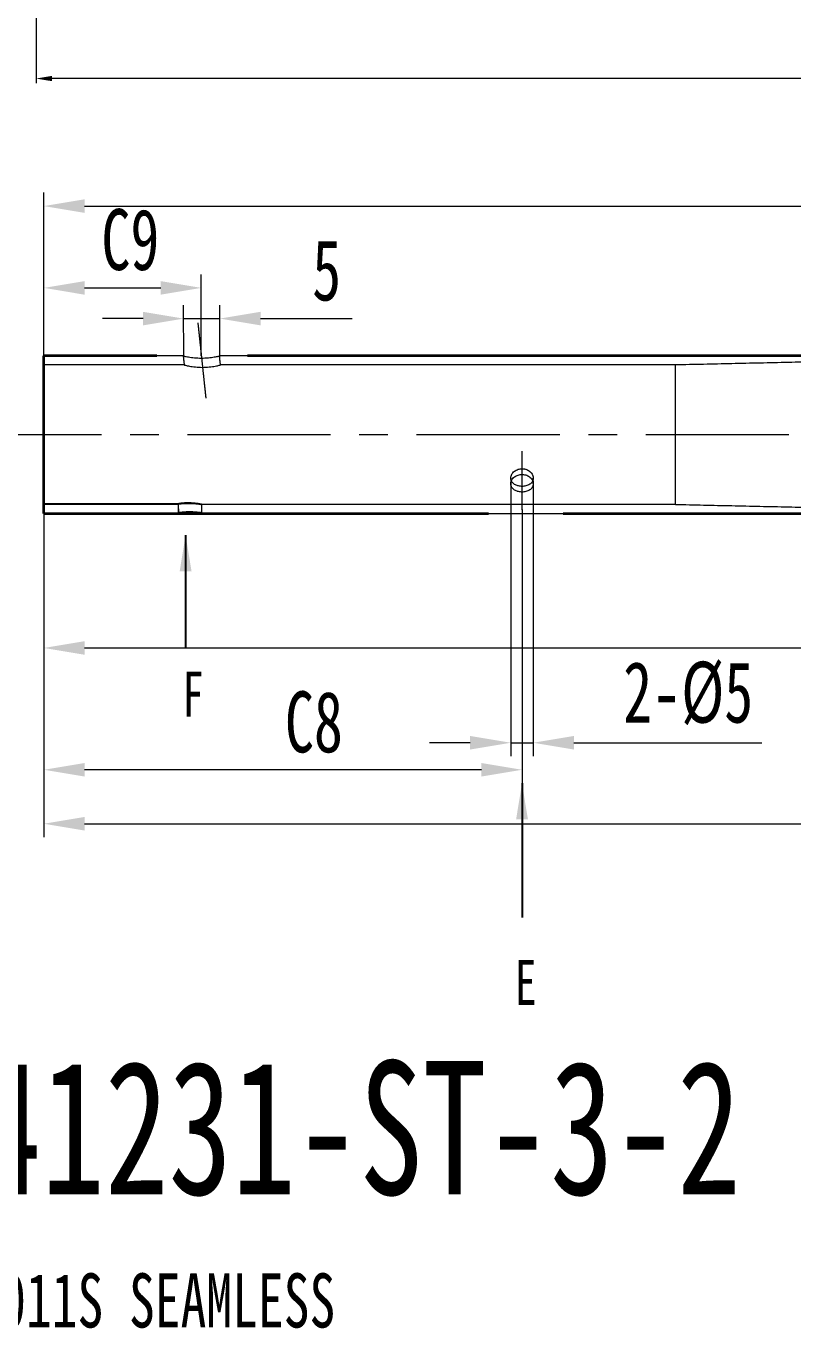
# Model space of a CAD drawing. Header units: millimetres. Extents: x 4148 to 5056, y 302 to 1586.
# Drawn here: x 4463.4 to 4633.5, y 649.2 to 938.1 of the extents above; entities that cross this region are included whole.
import ezdxf
from ezdxf.lldxf.tags import DXFTag

# ---------------------------------------------------------------- set-up
doc = ezdxf.new("R2010")
doc.units = ezdxf.units.MM
doc.linetypes.add('CENTER', pattern=[50.8, 31.75, -6.35, 6.35, -6.35])
doc.layers.get('0').update_dxf_attribs({"lineweight": 9})
doc.layers.get('Defpoints').update_dxf_attribs({"lineweight": 9})
doc.layers.add('1', color=7, linetype='Continuous', lineweight=5, true_color=0xffffff)
doc.layers.add('标注', color=3, linetype='Continuous', lineweight=9)
doc.styles.add('GB', font='', dxfattribs={"width": 0.7})
doc.styles.get("Standard").update_dxf_attribs({"font": 'SimSun.ttf'})
doc.styles.get('GB').set_extended_font_data('MingLiU')
tags = doc.linetypes.add('DASHED', pattern=[25.72, 12.86, -12.86]).pattern_tags.tags
tags[6:7] = [DXFTag(74, 4), DXFTag(75, 0), DXFTag(340, '0'), DXFTag(46, 0.0), DXFTag(50, 0.0), DXFTag(44, 0.0), DXFTag(45, 0.0)]
tags[4:5] = [DXFTag(74, 4), DXFTag(75, 0), DXFTag(340, '0'), DXFTag(46, 0.0), DXFTag(50, 0.0), DXFTag(44, 0.0), DXFTag(45, 0.0)]
doc.dimstyles.new('31', dxfattribs={"dimscale": 3, "dimtxt": 4.5, "dimasz": 3, "dimexe": 1, "dimexo": 0, "dimgap": 1, "dimtad": 1, "dimdec": 1, "dimdsep": 46, "dimtxsty": 'GB', "dimcen": 0, "dimclrd": 256, "dimclre": 256, "dimclrt": 256, "dimadec": 1, "dimazin": 0, "dimtp": 30, "dimtm": 30, "dimtfac": 1, "dimtdec": 1, "dimtmove": 0, "dimatfit": 3, "dimfxl": 1, "dimtolj": 1, "dimlwd": -1, "dimlwe": -1, "dimarcsym": 0})
doc.dimstyles.new('AM_ISO', dxfattribs={"dimtxt": 3.5, "dimasz": 3.5, "dimexe": 1, "dimexo": 1, "dimgap": 1.5, "dimtad": 1, "dimdsep": 46, "dimtxsty": 'Standard', "dimcen": 0, "dimclrd": 256, "dimclre": 256, "dimclrt": 3, "dimadec": 0, "dimazin": 2, "dimtp": 0.1, "dimtm": 0.1, "dimtfac": 0.71, "dimtmove": 0, "dimatfit": 3, "dimfxl": 1, "dimlwd": -1, "dimlwe": -1, "dimarcsym": 1})
doc.dimstyles.new('ISO-25', dxfattribs={"dimtxt": 2.5, "dimasz": 2.5, "dimexe": 1.25, "dimexo": 0.625, "dimtad": 1, "dimtxsty": 'Standard', "dimcen": 2.5, "dimadec": 0, "dimazin": 0, "dimtfac": 1, "dimtmove": 0, "dimatfit": 3, "dimfxl": 1, "dimarcsym": 0})

# ---------------------------------------------------------------- blocks, each defined once
blk = doc.blocks.new('*D5')
at = {"layer": 'Defpoints', "color": 0, "transparency": 16777216}
for p in [(4467.4, 830.12), (4851.9, 830.12), (4851.9, 800.31)]:
    blk.add_point(p, dxfattribs=at)
at = {"layer": '标注', "transparency": 16777216}
for p, q in [((4467.4, 830.12), (4467.4, 797.31)), ((4851.9, 830.12), (4851.9, 797.31)), ((4476.4, 800.31), (4842.9, 800.31))]:
    blk.add_line(p, q, dxfattribs=at)
for points in [[(4476.4, 801.81), (4476.4, 798.81), (4467.4, 800.31)], [(4842.9, 798.81), (4842.9, 801.81), (4851.9, 800.31)]]:
    blk.add_solid(points, dxfattribs=at)
at = {"layer": '标注', "transparency": 16777216, "insert": (4659.54, 810.83), "char_height": 13.5, "attachment_point": 5, "style": 'GB'}
blk.add_mtext('\\A1;C3', dxfattribs=at)
blk = doc.blocks.new('*D6')
at = {"layer": 'Defpoints', "color": 0, "transparency": 16777216}
for p in [(4467.4, 830.96), (4573.4, 830.96), (4467.4, 773.32)]:
    blk.add_point(p, dxfattribs=at)
at = {"layer": '标注', "transparency": 16777216}
for p, q in [((4467.4, 830.96), (4467.4, 770.32)), ((4573.4, 830.96), (4573.4, 770.32)), ((4564.4, 773.32), (4476.4, 773.32))]:
    blk.add_line(p, q, dxfattribs=at)
for points in [[(4476.4, 774.82), (4476.4, 771.82), (4467.4, 773.32)], [(4564.4, 771.82), (4564.4, 774.82), (4573.4, 773.32)]]:
    blk.add_solid(points, dxfattribs=at)
at = {"layer": '标注', "transparency": 16777216, "insert": (4527.26, 783.83), "char_height": 13.5, "attachment_point": 5, "style": 'GB'}
blk.add_mtext('\\A1;C8', dxfattribs=at)
blk = doc.blocks.new('*D7')
at = {"layer": 'Defpoints', "color": 0, "transparency": 16777216}
for p in [(4570.9, 837.33), (4575.9, 837.33), (4575.89, 779.31)]:
    blk.add_point(p, dxfattribs=at)
at = {"layer": '标注', "transparency": 16777216}
for p, q in [((4570.9, 837.33), (4570.89, 776.31)), ((4575.9, 837.33), (4575.89, 776.31)), ((4561.89, 779.31), (4552.89, 779.31)), ((4570.89, 779.31), (4575.89, 779.31)), ((4584.89, 779.31), (4626.59, 779.3))]:
    blk.add_line(p, q, dxfattribs=at)
for points in [[(4561.89, 777.81), (4561.89, 780.81), (4570.89, 779.31)], [(4584.89, 780.81), (4584.89, 777.81), (4575.89, 779.31)]]:
    blk.add_solid(points, dxfattribs=at)
at = {"layer": '标注', "transparency": 16777216, "insert": (4610.24, 790.22), "char_height": 13.5, "attachment_point": 5, "rotation": 359.9966, "style": 'GB'}
blk.add_mtext('\\A1;2-%%c5', dxfattribs=at)
blk = doc.blocks.new('*D8')
at = {"layer": 'Defpoints', "color": 0, "transparency": 16777216}
for p in [(4502.3, 880.1), (4467.4, 865.02), (4502.3, 865.02)]:
    blk.add_point(p, dxfattribs=at)
at = {"layer": '标注', "transparency": 16777216}
for p, q in [((4467.4, 865.02), (4467.4, 883.1)), ((4502.3, 865.02), (4502.3, 883.1)), ((4476.4, 880.1), (4493.3, 880.1))]:
    blk.add_line(p, q, dxfattribs=at)
for points in [[(4476.4, 881.6), (4476.4, 878.6), (4467.4, 880.1)], [(4493.3, 878.6), (4493.3, 881.6), (4502.3, 880.1)]]:
    blk.add_solid(points, dxfattribs=at)
at = {"layer": '标注', "transparency": 16777216, "insert": (4486.57, 890.71), "char_height": 13.5, "attachment_point": 5, "style": 'GB'}
blk.add_mtext('\\A1;C9', dxfattribs=at)
blk = doc.blocks.new('*D9')
at = {"layer": 'Defpoints', "color": 0, "transparency": 16777216}
for p in [(4506.43, 873.3), (4498.39, 864.02), (4506.43, 864.02)]:
    blk.add_point(p, dxfattribs=at)
at = {"layer": '标注', "transparency": 16777216}
for p, q in [((4498.39, 864.02), (4498.38, 876.29)), ((4506.43, 864.02), (4506.43, 876.3)), ((4489.38, 873.29), (4480.38, 873.29)), ((4498.38, 873.29), (4506.43, 873.3)), ((4515.43, 873.3), (4535.77, 873.31))]:
    blk.add_line(p, q, dxfattribs=at)
for points in [[(4489.38, 871.79), (4489.38, 874.79), (4498.38, 873.29)], [(4515.43, 874.8), (4515.43, 871.8), (4506.43, 873.3)]]:
    blk.add_solid(points, dxfattribs=at)
at = {"layer": '标注', "transparency": 16777216, "insert": (4530.09, 883.95), "char_height": 13.5, "attachment_point": 5, "rotation": 0.0239, "style": 'GB'}
blk.add_mtext('\\A1;5', dxfattribs=at)
blk = doc.blocks.new('*D12')
at = {"layer": 'Defpoints', "color": 0, "transparency": 16777216}
for p in [(4467.4, 847.57), (4872.4, 847.57), (4872.4, 761.36)]:
    blk.add_point(p, dxfattribs=at)
at = {"layer": '标注', "transparency": 16777216}
for p, q in [((4467.4, 847.57), (4467.4, 758.36)), ((4872.4, 847.57), (4872.4, 758.36)), ((4476.4, 761.36), (4863.4, 761.36))]:
    blk.add_line(p, q, dxfattribs=at)
for points in [[(4476.4, 762.86), (4476.4, 759.86), (4467.4, 761.36)], [(4863.4, 759.86), (4863.4, 762.86), (4872.4, 761.36)]]:
    blk.add_solid(points, dxfattribs=at)
at = {"layer": '标注', "transparency": 16777216, "insert": (4657.82, 771.88), "char_height": 13.5, "attachment_point": 5, "style": 'GB'}
blk.add_mtext('\\A1;C7', dxfattribs=at)
blk = doc.blocks.new('*D13')
at = {"layer": 'Defpoints', "color": 0, "transparency": 16777216}
for p in [(4838.97, 898.22), (4467.4, 865.02), (4838.97, 865.01)]:
    blk.add_point(p, dxfattribs=at)
at = {"layer": '标注', "transparency": 16777216}
for p, q in [((4467.4, 865.02), (4467.4, 901.23)), ((4838.97, 865.01), (4838.97, 901.22)), ((4476.4, 898.23), (4829.97, 898.22))]:
    blk.add_line(p, q, dxfattribs=at)
for points in [[(4476.4, 899.73), (4476.4, 896.73), (4467.4, 898.23)], [(4829.97, 896.72), (4829.97, 899.72), (4838.97, 898.22)]]:
    blk.add_solid(points, dxfattribs=at)
at = {"layer": '标注', "transparency": 16777216, "insert": (4677.25, 908.74), "char_height": 13.5, "attachment_point": 5, "rotation": 359.9985, "style": 'GB'}
blk.add_mtext('\\A1;C4', dxfattribs=at)
blk = doc.blocks.new('*D39')
at = {"layer": 'Defpoints', "color": 0, "transparency": 16777216}
for p in [(4465.66, 972.25), (4940.66, 972.25), (4465.66, 926.49)]:
    blk.add_point(p, dxfattribs=at)
at = {"layer": '标注', "transparency": 16777216}
for p, q in [((4465.66, 971.25), (4465.66, 925.49)), ((4940.66, 971.25), (4940.66, 925.49)), ((4937.16, 926.49), (4469.16, 926.49))]:
    blk.add_line(p, q, dxfattribs=at)
for points in [[(4469.16, 927.07), (4469.16, 925.91), (4465.66, 926.49)], [(4937.16, 925.91), (4937.16, 927.07), (4940.66, 926.49)]]:
    blk.add_solid(points, dxfattribs=at)
at = {"layer": '标注', "color": 3, "transparency": 16777216, "insert": (4703.16, 935.49), "char_height": 15, "attachment_point": 5}
blk.add_mtext('C', dxfattribs=at)

msp = doc.modelspace()

# ---------------------------------------------------------------- linework, layer by layer
at = {"layer": '1', "color": 2, "linetype": 'Continuous', "lineweight": 35}
for p, q in [((4467.395, 847.574, 0), (4467.395, 865.024, 0)), ((4492.401, 865.024, 0), (4467.395, 865.024, 0)), ((4831.897, 865.024, 0), (4512.51, 865.024, 0)), ((4467.395, 830.124, 0), (4467.395, 847.574, 0)), ((4467.395, 830.124, 0), (4565.936, 830.124, 0)), ((4582.55, 830.124, 0), (4842.624, 830.124, 0))]:
    msp.add_line(p, q, dxfattribs=at)
at = {"layer": '1', "color": 2, "linetype": 'DASHED', "lineweight": 13}
for p, q in [((4492.401, 865.024, 0), (4492.402, 865.009, 0)), ((4498.291, 865.024, 0), (4492.401, 865.024, 0)), ((4498.281, 865.02, 0), (4498.493, 863.02, 0)), ((4512.51, 865.024, 0), (4506.325, 865.024, 0)), ((4506.537, 863.024, 0), (4506.325, 865.024, 0)), ((4512.511, 865.007, 0), (4512.509, 865.024, 0)), ((4498.502, 863.024, 0), (4467.395, 863.024, 0)), ((4607.395, 863.024, 0), (4506.537, 863.024, 0)), ((4570.895, 837.952, 0), (4570.895, 836.706, 0)), ((4575.895, 836.706, 0), (4575.895, 837.952, 0)), ((4570.895, 836.706, 0), (4570.895, 836.706, 0)), ((4575.895, 836.706, 0), (4575.895, 836.706, 0)), ((4497.178, 832.285, 0), (4467.395, 832.285, 0)), ((4467.395, 832.21, 0), (4497.142, 832.21, 0)), ((4497.142, 832.21, 0), (4497.167, 830.124, 0)), ((4497.178, 832.285, 0), (4497.207, 830.192, 0)), ((4502.395, 830.125, 0), (4502.395, 832.125, 0)), ((4607.395, 832.124, 0), (4502.395, 832.125, 0)), ((4565.936, 830.124, 0), (4582.55, 830.124, 0))]:
    msp.add_line(p, q, dxfattribs=at)
at = {"layer": '1', "color": 5, "linetype": 'CENTER', "lineweight": 13}
for points, knots in [([(4501.525, 872.377, 0), (4502.978, 858.639, 0), (4503.294, 855.655, 0)], [0, 0, 0.8215917, 1, 1]), ([(4875.857, 847.574, 0), (4872.857, 847.574, 0), (4453.138, 847.574, 0)], [0, 0, 0.0070969, 1, 1]), ([(4573.395, 830.956, 0), (4573.395, 833.956, 0), (4573.395, 843.92, 0)], [0, 0, 0.2314059, 1, 1])]:
    msp.add_open_spline(points, degree=1, knots=knots, dxfattribs=at)
at = {"layer": '1', "color": 2, "linetype": 'DASHED', "lineweight": 13}
for points, knots in [([(4498.281, 865.024, 0), (4498.28, 865.024, 0), (4498.307, 865.018, 0), (4498.413, 864.995, 0), (4498.492, 864.977, 0), (4498.697, 864.935, 0), (4498.825, 864.909, 0), (4499.122, 864.854, 0), (4499.29, 864.824, 0), (4499.663, 864.764, 0), (4499.87, 864.733, 0), (4500.305, 864.678, 0), (4500.536, 864.652, 0), (4501.023, 864.608, 0), (4501.276, 864.591, 0), (4501.788, 864.566, 0), (4502.052, 864.56, 0), (4502.581, 864.558, 0), (4502.842, 864.564, 0), (4503.358, 864.587, 0), (4503.614, 864.604, 0), (4504.1, 864.647, 0), (4504.331, 864.673, 0), (4504.768, 864.729, 0), (4504.973, 864.76, 0), (4505.341, 864.821, 0), (4505.507, 864.851, 0), (4505.799, 864.908, 0), (4505.922, 864.934, 0), (4506.12, 864.977, 0), (4506.197, 864.994, 0), (4506.299, 865.018, 0), (4506.325, 865.024, 0), (4506.325, 865.024, 0)], [0, 0, 0, 0, 0.0624517, 0.0624517, 0.1249549, 0.1249549, 0.1874581, 0.1874581, 0.2499614, 0.2499614, 0.3124646, 0.3124646, 0.3749678, 0.3749678, 0.437471, 0.437471, 0.4999742, 0.4999742, 0.5624775, 0.5624775, 0.6249807, 0.6249807, 0.6874839, 0.6874839, 0.7499871, 0.7499871, 0.8124903, 0.8124903, 0.8749936, 0.8749936, 0.9374968, 0.9374968, 1, 1, 1, 1]), ([(4498.492, 863.024, 0), (4498.492, 863.024, 0), (4498.492, 863.024, 0), (4498.492, 863.024, 0), (4498.518, 863.017, 0), (4498.625, 862.991, 0), (4498.704, 862.971, 0), (4498.91, 862.923, 0), (4499.039, 862.894, 0), (4499.336, 862.832, 0), (4499.503, 862.798, 0), (4499.877, 862.73, 0), (4500.084, 862.695, 0), (4500.518, 862.632, 0), (4500.749, 862.603, 0), (4501.237, 862.553, 0), (4501.489, 862.533, 0), (4502.001, 862.505, 0), (4502.266, 862.498, 0), (4502.795, 862.496, 0), (4503.057, 862.502, 0), (4503.572, 862.528, 0), (4503.829, 862.548, 0), (4504.315, 862.597, 0), (4504.546, 862.626, 0), (4504.983, 862.69, 0), (4505.187, 862.725, 0), (4505.555, 862.794, 0), (4505.721, 862.829, 0), (4506.012, 862.893, 0), (4506.134, 862.922, 0), (4506.333, 862.971, 0), (4506.409, 862.99, 0), (4506.511, 863.017, 0), (4506.537, 863.024, 0), (4506.537, 863.024, 0)], [0, 0, 0, 0, 0.0000354, 0.0000354, 0.0625332, 0.0625332, 0.125031, 0.125031, 0.1875287, 0.1875287, 0.2500265, 0.2500265, 0.3125243, 0.3125243, 0.3750221, 0.3750221, 0.4375199, 0.4375199, 0.5000177, 0.5000177, 0.5625155, 0.5625155, 0.6250133, 0.6250133, 0.6875111, 0.6875111, 0.7500088, 0.7500088, 0.8125066, 0.8125066, 0.8750044, 0.8750044, 0.9375022, 0.9375022, 1, 1, 1, 1]), ([(4607.395, 860.654, 0), (4607.395, 860.896, 0), (4607.395, 861.356, 0), (4607.395, 862.149, 0), (4607.395, 862.817, 0), (4607.395, 863.011, 0), (4607.395, 863.022, 0)], [0, 0, 0, 0, 0.1753469, 0.3506938, 0.7013876, 1, 1, 1, 1]), ([(4607.395, 832.125, 0), (4607.395, 832.123, 0), (4607.395, 832.126, 0), (4607.395, 832.401, 0), (4607.395, 833.439, 0), (4607.395, 835.044, 0), (4607.395, 836.73, 0), (4607.395, 838.202, 0), (4607.395, 839.34, 0), (4607.395, 840.543, 0), (4607.395, 842.29, 0), (4607.395, 844.703, 0), (4607.395, 847.84, 0), (4607.395, 851.033, 0), (4607.395, 854.078, 0), (4607.395, 856.787, 0), (4607.395, 858.654, 0), (4607.395, 859.884, 0), (4607.395, 860.412, 0), (4607.395, 860.654, 0)], [0, 0, 0, 0, 0.0113316, 0.087383, 0.1634344, 0.2394858, 0.3155372, 0.3535629, 0.3915887, 0.4296144, 0.4676401, 0.5436915, 0.6197429, 0.6957943, 0.7718457, 0.8478972, 0.9239486, 0.9619743, 1, 1, 1, 1]), ([(4572.814, 836.169, 0), (4572.975, 836.143, 0), (4573.137, 836.128, 0), (4573.463, 836.119, 0), (4573.629, 836.126, 0), (4573.953, 836.161, 0), (4574.11, 836.189, 0), (4574.417, 836.267, 0), (4574.566, 836.318, 0), (4574.983, 836.496, 0), (4575.228, 836.656, 0), (4575.515, 836.941, 0), (4575.598, 837.046, 0), (4575.735, 837.266, 0), (4575.788, 837.382, 0), (4575.865, 837.623, 0), (4575.887, 837.75, 0), (4575.9, 838.004, 0), (4575.89, 838.132, 0), (4575.839, 838.391, 0), (4575.796, 838.521, 0), (4575.683, 838.771, 0), (4575.612, 838.893, 0), (4575.439, 839.127, 0), (4575.341, 839.237, 0), (4575.12, 839.44, 0), (4574.996, 839.535, 0), (4574.731, 839.7, 0), (4574.591, 839.772, 0), (4574.294, 839.892, 0), (4574.137, 839.94, 0), (4573.661, 840.04, 0), (4573.325, 840.052, 0), (4572.842, 839.984, 0), (4572.681, 839.947, 0), (4572.373, 839.847, 0), (4572.227, 839.785, 0), (4571.949, 839.636, 0), (4571.817, 839.549, 0), (4571.577, 839.36, 0), (4571.469, 839.256, 0), (4571.277, 839.033, 0), (4571.193, 838.914, 0), (4571.057, 838.67, 0), (4571.003, 838.544, 0), (4570.926, 838.285, 0), (4570.904, 838.157, 0), (4570.891, 837.9, 0), (4570.901, 837.771, 0), (4570.952, 837.523, 0), (4570.994, 837.404, 0), (4571.107, 837.174, 0), (4571.18, 837.064, 0), (4571.435, 836.76, 0), (4571.663, 836.586, 0), (4572.057, 836.385, 0), (4572.2, 836.327, 0), (4572.498, 836.232, 0), (4572.653, 836.195, 0), (4572.814, 836.169, 0)], [0, 0, 0, 0, 0.03125, 0.03125, 0.0625, 0.0625, 0.09375, 0.09375, 0.125, 0.125, 0.1875, 0.1875, 0.21875, 0.21875, 0.25, 0.25, 0.28125, 0.28125, 0.3125, 0.3125, 0.34375, 0.34375, 0.375, 0.375, 0.40625, 0.40625, 0.4375, 0.4375, 0.46875, 0.46875, 0.5, 0.5, 0.5625, 0.5625, 0.59375, 0.59375, 0.625, 0.625, 0.65625, 0.65625, 0.6875, 0.6875, 0.71875, 0.71875, 0.75, 0.75, 0.78125, 0.78125, 0.8125, 0.8125, 0.84375, 0.84375, 0.875, 0.875, 0.9375, 0.9375, 0.96875, 0.96875, 1, 1, 1, 1]), ([(4572.814, 834.909, 0), (4572.975, 834.883, 0), (4573.137, 834.867, 0), (4573.462, 834.859, 0), (4573.628, 834.866, 0), (4573.952, 834.902, 0), (4574.11, 834.93, 0), (4574.417, 835.009, 0), (4574.566, 835.06, 0), (4574.982, 835.241, 0), (4575.228, 835.404, 0), (4575.515, 835.692, 0), (4575.598, 835.797, 0), (4575.735, 836.019, 0), (4575.788, 836.135, 0), (4575.865, 836.377, 0), (4575.887, 836.504, 0), (4575.9, 836.758, 0), (4575.89, 836.887, 0), (4575.839, 837.145, 0), (4575.797, 837.274, 0), (4575.683, 837.522, 0), (4575.612, 837.644, 0), (4575.439, 837.876, 0), (4575.341, 837.985, 0), (4575.12, 838.187, 0), (4574.996, 838.28, 0), (4574.731, 838.444, 0), (4574.591, 838.515, 0), (4574.294, 838.633, 0), (4574.137, 838.681, 0), (4573.661, 838.78, 0), (4573.325, 838.791, 0), (4572.842, 838.724, 0), (4572.682, 838.688, 0), (4572.374, 838.589, 0), (4572.227, 838.528, 0), (4571.949, 838.381, 0), (4571.817, 838.295, 0), (4571.578, 838.107, 0), (4571.469, 838.005, 0), (4571.277, 837.783, 0), (4571.193, 837.665, 0), (4571.057, 837.423, 0), (4571.003, 837.297, 0), (4570.926, 837.039, 0), (4570.904, 836.911, 0), (4570.891, 836.655, 0), (4570.901, 836.526, 0), (4570.952, 836.277, 0), (4570.993, 836.157, 0), (4571.107, 835.927, 0), (4571.179, 835.815, 0), (4571.435, 835.509, 0), (4571.662, 835.333, 0), (4572.057, 835.129, 0), (4572.199, 835.07, 0), (4572.498, 834.974, 0), (4572.653, 834.936, 0), (4572.814, 834.909, 0)], [0, 0, 0, 0, 0.03125, 0.03125, 0.0625, 0.0625, 0.09375, 0.09375, 0.125, 0.125, 0.1875, 0.1875, 0.21875, 0.21875, 0.25, 0.25, 0.28125, 0.28125, 0.3125, 0.3125, 0.34375, 0.34375, 0.375, 0.375, 0.40625, 0.40625, 0.4375, 0.4375, 0.46875, 0.46875, 0.5, 0.5, 0.5625, 0.5625, 0.59375, 0.59375, 0.625, 0.625, 0.65625, 0.65625, 0.6875, 0.6875, 0.71875, 0.71875, 0.75, 0.75, 0.78125, 0.78125, 0.8125, 0.8125, 0.84375, 0.84375, 0.875, 0.875, 0.9375, 0.9375, 0.96875, 0.96875, 1, 1, 1, 1]), ([(4575.895, 837.949, 0), (4575.895, 837.925, 0), (4575.895, 837.901, 0), (4575.89, 837.802, 0), (4575.881, 837.727, 0), (4575.866, 837.654, 0)], [0, 0, 0, 0, 0.2406706, 0.2406706, 1, 1, 1, 1]), ([(4573.034, 834.88, 0), (4572.96, 834.888, 0), (4572.887, 834.897, 0), (4572.657, 834.935, 0), (4572.504, 834.972, 0), (4572.356, 835.02, 0)], [0, 0, 0, 0, 0.3137531, 0.3137531, 1, 1, 1, 1]), ([(4573.038, 836.14, 0), (4572.963, 836.147, 0), (4572.888, 836.157, 0), (4572.67, 836.192, 0), (4572.528, 836.225, 0), (4572.391, 836.267, 0)], [0, 0, 0, 0, 0.3356395, 0.3356395, 1, 1, 1, 1]), ([(4575.895, 836.704, 0), (4575.895, 836.68, 0), (4575.895, 836.656, 0), (4575.89, 836.557, 0), (4575.881, 836.483, 0), (4575.866, 836.411, 0)], [0, 0, 0, 0, 0.2446618, 0.2446618, 1, 1, 1, 1]), ([(4497.142, 832.21, 0), (4497.24, 832.222, 0), (4497.347, 832.235, 0), (4497.491, 832.251, 0), (4497.52, 832.255, 0), (4497.58, 832.261, 0), (4497.61, 832.264, 0), (4497.703, 832.274, 0), (4497.766, 832.28, 0), (4497.958, 832.297, 0), (4498.091, 832.308, 0), (4498.299, 832.323, 0), (4498.37, 832.327, 0), (4498.477, 832.333, 0), (4498.514, 832.335, 0), (4498.587, 832.339, 0), (4498.623, 832.341, 0), (4498.807, 832.349, 0), (4498.955, 832.353, 0), (4499.179, 832.357, 0), (4499.255, 832.358, 0), (4499.368, 832.359, 0), (4499.406, 832.359, 0), (4499.482, 832.358, 0), (4499.52, 832.358, 0), (4499.71, 832.356, 0), (4499.86, 832.353, 0), (4500.154, 832.342, 0), (4500.299, 832.335, 0), (4500.477, 832.324, 0), (4500.512, 832.321, 0), (4500.582, 832.316, 0), (4500.686, 832.309, 0), (4500.787, 832.301, 0), (4500.983, 832.284, 0), (4501.109, 832.272, 0), (4501.258, 832.256, 0), (4501.287, 832.253, 0), (4501.346, 832.246, 0), (4501.374, 832.243, 0), (4501.459, 832.233, 0), (4501.513, 832.227, 0), (4501.668, 832.208, 0), (4501.763, 832.195, 0), (4501.893, 832.178, 0), (4501.934, 832.172, 0), (4501.992, 832.164, 0), (4502.011, 832.161, 0), (4502.047, 832.156, 0), (4502.065, 832.154, 0), (4502.149, 832.142, 0), (4502.205, 832.134, 0), (4502.274, 832.125, 0), (4502.295, 832.123, 0), (4502.321, 832.12, 0), (4502.329, 832.119, 0), (4502.339, 832.118, 0), (4502.341, 832.117, 0), (4502.344, 832.117, 0)], [0, 0, 0, 0, 0.0674445, 0.0674445, 0.0843057, 0.0843057, 0.1011668, 0.1011668, 0.1348891, 0.1348891, 0.2023336, 0.2023336, 0.2360559, 0.2360559, 0.252917, 0.252917, 0.2697781, 0.2697781, 0.3372226, 0.3372226, 0.3709449, 0.3709449, 0.387806, 0.387806, 0.4046672, 0.4046672, 0.4721117, 0.4721117, 0.5395562, 0.5395562, 0.5564174, 0.5564174, 0.5732785, 0.6070008, 0.6070008, 0.6744453, 0.6744453, 0.6913064, 0.6913064, 0.7081676, 0.7081676, 0.7418898, 0.7418898, 0.8093344, 0.8093344, 0.8430566, 0.8430566, 0.8599177, 0.8599177, 0.8767789, 0.8767789, 0.9442234, 0.9442234, 0.9779457, 0.9779457, 0.9948068, 0.9948068, 1, 1, 1, 1]), ([(4502.383, 832.115, 0), (4502.39, 832.115, 0), (4502.395, 832.115, 0), (4502.397, 832.119, 0), (4502.387, 832.123, 0), (4502.36, 832.132, 0), (4502.354, 832.134, 0), (4502.34, 832.138, 0), (4502.318, 832.144, 0), (4502.289, 832.151, 0), (4502.224, 832.167, 0), (4502.17, 832.179, 0), (4502.089, 832.197, 0), (4502.072, 832.2, 0), (4502.037, 832.207, 0), (4501.982, 832.218, 0), (4501.922, 832.23, 0), (4501.796, 832.254, 0), (4501.703, 832.27, 0), (4501.576, 832.291, 0), (4501.55, 832.295, 0), (4501.497, 832.303, 0), (4501.469, 832.308, 0), (4501.386, 832.32, 0), (4501.329, 832.328, 0), (4501.153, 832.352, 0), (4501.03, 832.368, 0), (4500.835, 832.389, 0), (4500.768, 832.396, 0), (4500.666, 832.405, 0), (4500.631, 832.408, 0), (4500.562, 832.414, 0), (4500.527, 832.417, 0), (4500.351, 832.431, 0), (4500.207, 832.44, 0), (4499.987, 832.451, 0), (4499.913, 832.454, 0), (4499.801, 832.457, 0), (4499.764, 832.458, 0), (4499.688, 832.46, 0), (4499.65, 832.461, 0), (4499.46, 832.464, 0), (4499.309, 832.464, 0), (4499.009, 832.459, 0), (4498.861, 832.454, 0), (4498.676, 832.445, 0), (4498.639, 832.443, 0), (4498.565, 832.439, 0), (4498.456, 832.432, 0), (4498.35, 832.424, 0), (4498.141, 832.407, 0), (4498.006, 832.394, 0), (4497.843, 832.376, 0), (4497.811, 832.373, 0), (4497.747, 832.365, 0), (4497.716, 832.362, 0), (4497.622, 832.35, 0), (4497.562, 832.342, 0), (4497.388, 832.318, 0), (4497.279, 832.301, 0), (4497.178, 832.285, 0)], [0, 0, 0, 0, 0.0328818, 0.0328818, 0.0933267, 0.0933267, 0.1084379, 0.1084379, 0.1235492, 0.1537716, 0.1537716, 0.2142165, 0.2142165, 0.2293277, 0.2293277, 0.2444389, 0.2746614, 0.2746614, 0.3351063, 0.3351063, 0.3502175, 0.3502175, 0.3653287, 0.3653287, 0.3955511, 0.3955511, 0.455996, 0.455996, 0.4862185, 0.4862185, 0.5013297, 0.5013297, 0.5164409, 0.5164409, 0.5768858, 0.5768858, 0.6071082, 0.6071082, 0.6222195, 0.6222195, 0.6373307, 0.6373307, 0.6977756, 0.6977756, 0.7582205, 0.7582205, 0.7733317, 0.7733317, 0.7884429, 0.8186653, 0.8186653, 0.8791102, 0.8791102, 0.8942214, 0.8942214, 0.9093327, 0.9093327, 0.9395551, 0.9395551, 1, 1, 1, 1])]:
    msp.add_open_spline(points, degree=3, knots=knots, dxfattribs=at)
for points, degree in [([(4657.395, 864.124, 0), (4632.395, 863.574, 0), (4607.395, 863.024, 0)], 2), ([(4573.977, 839.973, 0), (4574.028, 839.963, 0), (4574.079, 839.951, 0), (4574.128, 839.937, 0)], 3), ([(4573.977, 838.714, 0), (4574.026, 838.704, 0), (4574.075, 838.692, 0), (4574.123, 838.679, 0)], 3), ([(4607.395, 832.124, 0), (4632.395, 831.574, 0), (4657.395, 831.024, 0)], 2)]:
    msp.add_open_spline(points, degree=degree, dxfattribs=at)
at = {"layer": '1', "color": 2, "linetype": 'Continuous', "lineweight": 35}
msp.add_open_spline([(4497.207, 830.192, 0), (4497.309, 830.209, 0), (4497.419, 830.226, 0), (4497.567, 830.246, 0), (4497.597, 830.25, 0), (4497.658, 830.259, 0), (4497.689, 830.263, 0), (4497.783, 830.275, 0), (4497.847, 830.282, 0), (4498.043, 830.305, 0), (4498.178, 830.318, 0), (4498.389, 830.337, 0), (4498.46, 830.342, 0), (4498.569, 830.35, 0), (4498.605, 830.353, 0), (4498.679, 830.358, 0), (4498.716, 830.36, 0), (4498.901, 830.371, 0), (4499.049, 830.377, 0), (4499.274, 830.384, 0), (4499.35, 830.386, 0), (4499.463, 830.387, 0), (4499.501, 830.388, 0), (4499.577, 830.389, 0), (4499.615, 830.389, 0), (4499.804, 830.389, 0), (4499.953, 830.387, 0), (4500.245, 830.378, 0), (4500.389, 830.372, 0), (4500.564, 830.362, 0), (4500.599, 830.36, 0), (4500.668, 830.356, 0), (4500.771, 830.349, 0), (4500.87, 830.342, 0), (4501.063, 830.326, 0), (4501.186, 830.314, 0), (4501.332, 830.298, 0), (4501.36, 830.295, 0), (4501.417, 830.288, 0), (4501.445, 830.285, 0), (4501.527, 830.275, 0), (4501.579, 830.269, 0), (4501.73, 830.249, 0), (4501.821, 830.236, 0), (4501.945, 830.217, 0), (4501.984, 830.21, 0), (4502.039, 830.201, 0), (4502.057, 830.198, 0), (4502.091, 830.192, 0), (4502.108, 830.189, 0), (4502.186, 830.175, 0), (4502.238, 830.165, 0), (4502.3, 830.152, 0), (4502.318, 830.148, 0), (4502.341, 830.143, 0), (4502.348, 830.141, 0), (4502.361, 830.138, 0), (4502.366, 830.136, 0), (4502.39, 830.129, 0), (4502.398, 830.126, 0), (4502.391, 830.122, 0), (4502.376, 830.121, 0), (4502.343, 830.123, 0), (4502.336, 830.123, 0), (4502.32, 830.125, 0), (4502.294, 830.127, 0), (4502.261, 830.13, 0), (4502.189, 830.136, 0), (4502.13, 830.142, 0), (4502.043, 830.151, 0), (4502.025, 830.153, 0), (4501.988, 830.157, 0), (4501.93, 830.163, 0), (4501.867, 830.169, 0), (4501.735, 830.182, 0), (4501.638, 830.192, 0), (4501.505, 830.204, 0), (4501.478, 830.206, 0), (4501.423, 830.211, 0), (4501.395, 830.213, 0), (4501.309, 830.22, 0), (4501.251, 830.225, 0), (4501.07, 830.238, 0), (4500.943, 830.246, 0), (4500.744, 830.258, 0), (4500.677, 830.261, 0), (4500.573, 830.266, 0), (4500.538, 830.267, 0), (4500.467, 830.27, 0), (4500.431, 830.271, 0), (4500.253, 830.278, 0), (4500.108, 830.281, 0), (4499.887, 830.284, 0), (4499.812, 830.284, 0), (4499.7, 830.285, 0), (4499.662, 830.284, 0), (4499.586, 830.284, 0), (4499.548, 830.284, 0), (4499.358, 830.282, 0), (4499.207, 830.278, 0), (4498.909, 830.268, 0), (4498.761, 830.261, 0), (4498.578, 830.25, 0), (4498.541, 830.248, 0), (4498.469, 830.243, 0), (4498.361, 830.236, 0), (4498.256, 830.228, 0), (4498.05, 830.211, 0), (4497.918, 830.199, 0), (4497.759, 830.183, 0), (4497.727, 830.18, 0), (4497.665, 830.174, 0), (4497.634, 830.17, 0), (4497.543, 830.16, 0), (4497.484, 830.154, 0), (4497.315, 830.134, 0), (4497.21, 830.121, 0), (4497.112, 830.124, 0)], degree=3, knots=[0, 0, 0, 0, 0.03125, 0.03125, 0.0390625, 0.0390625, 0.046875, 0.046875, 0.0625, 0.0625, 0.09375, 0.09375, 0.109375, 0.109375, 0.1171875, 0.1171875, 0.125, 0.125, 0.15625, 0.15625, 0.171875, 0.171875, 0.1796875, 0.1796875, 0.1875, 0.1875, 0.21875, 0.21875, 0.25, 0.25, 0.2578125, 0.2578125, 0.265625, 0.28125, 0.28125, 0.3125, 0.3125, 0.3203125, 0.3203125, 0.328125, 0.328125, 0.34375, 0.34375, 0.375, 0.375, 0.390625, 0.390625, 0.3984375, 0.3984375, 0.40625, 0.40625, 0.4375, 0.4375, 0.453125, 0.453125, 0.4609375, 0.4609375, 0.46875, 0.46875, 0.5, 0.5, 0.53125, 0.53125, 0.5390625, 0.5390625, 0.546875, 0.5625, 0.5625, 0.59375, 0.59375, 0.6015625, 0.6015625, 0.609375, 0.625, 0.625, 0.65625, 0.65625, 0.6640625, 0.6640625, 0.671875, 0.671875, 0.6875, 0.6875, 0.71875, 0.71875, 0.734375, 0.734375, 0.7421875, 0.7421875, 0.75, 0.75, 0.78125, 0.78125, 0.796875, 0.796875, 0.8046875, 0.8046875, 0.8125, 0.8125, 0.84375, 0.84375, 0.875, 0.875, 0.8828125, 0.8828125, 0.890625, 0.90625, 0.90625, 0.9375, 0.9375, 0.9453125, 0.9453125, 0.953125, 0.953125, 0.96875, 0.96875, 1, 1, 1, 1], dxfattribs=at)

# ---------------------------------------------------------------- texts
at = {"layer": '标注', "style": 'GB', "width": 0.7}
msp.add_text('车种规格=19G41231-ST-3-2', height=29.60898, dxfattribs=at).set_placement((4283.239, 679.207))
at = {"layer": '标注', "char_height": 10, "width": 27.10452, "attachment_point": 1, "style": 'GB'}
for s, insert in [('F', (4498.079, 795.08, 0)), ('E', (4571.846, 731.194, 0))]:
    msp.add_mtext(s, dxfattribs=dict(at, insert=insert))
at = {"layer": '标注', "lineweight": 0, "insert": (4403.511, 661.736, 0), "char_height": 12, "attachment_point": 1, "style": 'GB'}
msp.add_mtext('%%C41X2.2 6011S SEAMLESS', dxfattribs=at)

# ---------------------------------------------------------------- dimensions: what is measured, and where the dimension line sits
at = {"layer": '标注'}
for base, p1, p2, angle, text, dimstyle, override, picture, middle in [((4465.663, 926.489, 0), (4940.663, 972.249, 0), (4465.663, 972.249, 0), 180, 'C', 'AM_ISO', {"dimtxt": 15, "dimgap": 1.5, "dimtad": 1, "dimdec": 2, "dimlfac": 1, "dimpost": '<>', "dimse1": 0, "dimse2": 0, "dimsd1": 0, "dimsd2": 0, "dimtofl": 1, "dimtfillclr": 256}, '*D39', (4703.163, 926.489, 0)), ((4838.972, 898.216, 0), (4467.395, 865.024, 0), (4838.971, 865.014, 0), 359.99849, 'C4', '31', {"dimgap": 1, "dimtad": 1, "dimdec": 1, "dimlfac": 1, "dimpost": '<>', "dimse1": 0, "dimse2": 0, "dimsd1": 0, "dimsd2": 0, "dimtofl": 1, "dimtvp": 0.1}, '*D13', (4677.252, 898.221, 0)), ((4502.303, 880.105, 0), (4467.395, 865.024, 0), (4502.303, 865.024, 0), 0, 'C9', '31', {"dimgap": 1, "dimtad": 1, "dimdec": 1, "dimlfac": 1, "dimpost": '<>', "dimse1": 0, "dimse2": 0, "dimsd1": 0, "dimsd2": 0, "dimtofl": 1, "dimtvp": 0.1}, '*D8', (4486.572, 880.105, 0)), ((4506.427, 873.296, 0), (4498.387, 864.02, 0), (4506.431, 864.024, 0), 0.02386, '5', '31', {"dimgap": 1, "dimtad": 1, "dimdec": 1, "dimlfac": 1, "dimpost": '<>', "dimse1": 0, "dimse2": 0, "dimsd1": 0, "dimsd2": 0, "dimtofl": 1, "dimtvp": 0.1}, '*D9', (4530.099, 873.306, 0)), ((4872.395, 761.36, 0), (4467.395, 847.574, 0), (4872.395, 847.574, 0), 0, 'C7', '31', {"dimgap": 1, "dimtad": 1, "dimdec": 1, "dimlfac": 1, "dimpost": '<>', "dimse1": 0, "dimse2": 0, "dimsd1": 0, "dimsd2": 0, "dimtofl": 1, "dimtvp": 0.1}, '*D12', (4657.819, 761.36, 0)), ((4575.892, 779.306, 0), (4570.895, 837.329, 0), (4575.895, 837.329, 0), 359.99659, '2-%%c<>', '31', {"dimgap": 1, "dimtad": 1, "dimdec": 1, "dimlfac": 1, "dimpost": '<>', "dimse1": 0, "dimse2": 0, "dimsd1": 0, "dimsd2": 0, "dimtofl": 1, "dimtvp": 0.1}, '*D7', (4610.243, 779.304, 0)), ((4467.395, 773.317, 0), (4573.395, 830.956, 0), (4467.395, 830.956, 0), 180, 'C8', '31', {"dimgap": 1, "dimtad": 1, "dimdec": 1, "dimlfac": 1, "dimpost": '<>', "dimse1": 0, "dimse2": 0, "dimsd1": 0, "dimsd2": 0, "dimtofl": 1, "dimtvp": 0.1}, '*D6', (4527.257, 773.317, 0)), ((4851.895, 800.312, 0), (4467.395, 830.124, 0), (4851.895, 830.124, 0), 360, 'C3', '31', {"dimgap": 1, "dimtad": 1, "dimdec": 1, "dimlfac": 1, "dimpost": '<>', "dimse1": 0, "dimse2": 0, "dimsd1": 0, "dimsd2": 0, "dimtofl": 1, "dimtvp": 0.1}, '*D5', (4659.539, 800.312, 0))]:
    dim = msp.add_linear_dim(base=base, p1=p1, p2=p2, angle=angle, text=text, dimstyle=dimstyle, override=override, dxfattribs=at)
    dim.commit()
    dim.dimension.update_dxf_attribs({"geometry": picture, "text_midpoint": middle, "dimtype": 161})

# ---------------------------------------------------------------- leaders
for points in [[(4498.814, 825.325, 0), (4498.814, 800.312, 0)], [(4573.395, 770.317, 0), (4573.395, 740.592, 0)]]:
    msp.add_leader(points, dimstyle='ISO-25', override={"dimasz": 8, "dimgap": 0.625, "dimtad": 0})

doc.saveas('drawing.dxf')
